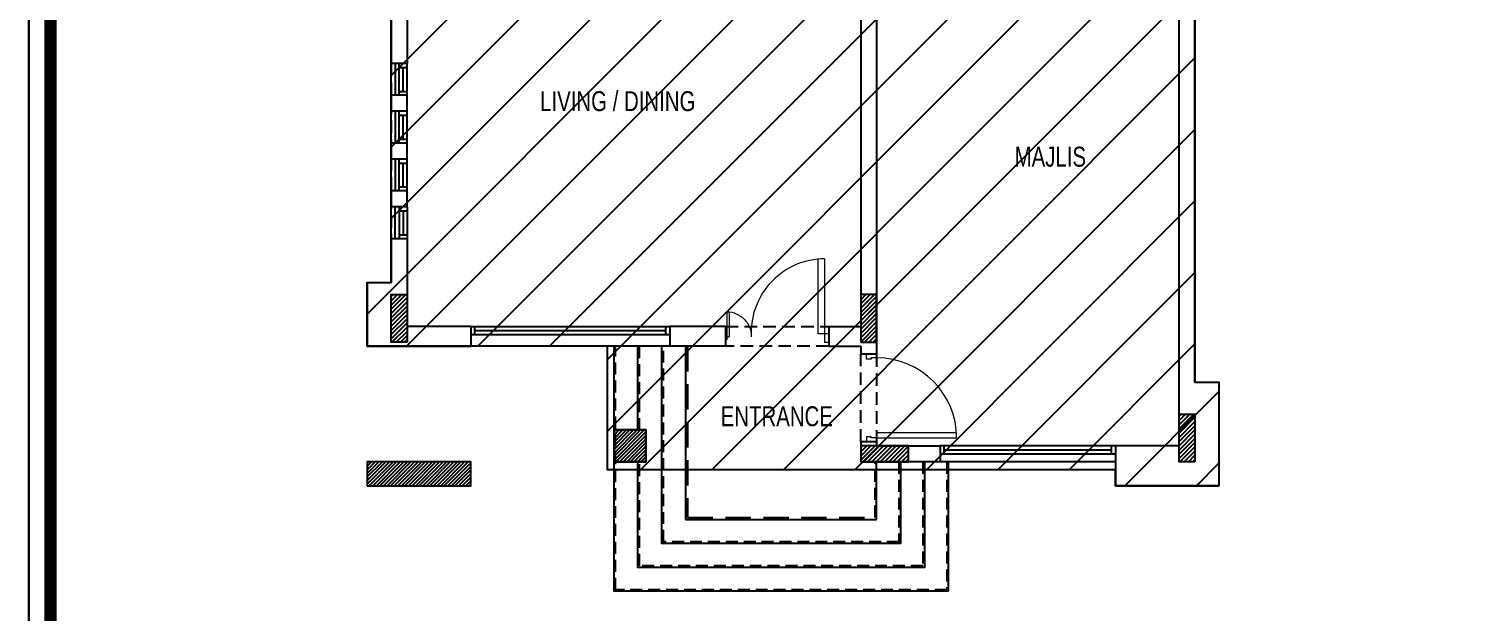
# Model space of a CAD drawing. Header units: centimetres. Extents: x 7997 to 116674, y 1017 to 13844.
# Drawn here: x 7997 to 9807, y 11961 to 12693 of the extents above; entities that cross this region are included whole.
import ezdxf

# ---------------------------------------------------------------- set-up
doc = ezdxf.new("R2010")
doc.units = ezdxf.units.CM
doc.header["$LTSCALE"] = 200
for name, pattern in [('A-106-Typical Floor Plan$0$HIDDEN', [0.375, 0.25, -0.125]), ('DASHED', [0.75, 0.5, -0.25]), ('HIDDEN2', [4.7625, 3.175, -1.5875])]:
    doc.linetypes.add(name, pattern=pattern)
for name, color, linetype in [('Border 100x200', 2, 'Continuous'), ('COL', 1, 'Continuous'), ('DIM', 11, 'Continuous'), ('DORWIN', 4, 'Continuous'), ('STEPS', 7, 'Continuous'), ('WINDOR', 6, 'Continuous'), ('Z-RUBBER', 8, 'Continuous')]:
    doc.layers.add(name, color=color, linetype=linetype)
for name, color, linetype, lineweight in [('FIXTURE', 6, 'Continuous', 13), ('HA', 251, 'Continuous', 0), ('HAT', 8, 'Continuous', 9), ('TEXT', 6, 'Continuous', 18), ('WALL', 3, 'Continuous', 25)]:
    doc.layers.add(name, color=color, linetype=linetype, lineweight=lineweight)
doc.styles.add('style8', font='swisscl.ttf', dxfattribs={"width": 0.8})
pattern_1 = [(45, (-39757.2027, -54636.4848), (-2.65165043, 2.65165043), [])]

# ---------------------------------------------------------------- blocks, each defined once
blk = doc.blocks.new('08-TITLE SHEET-selattin', base_point=(45714.8, -203081.4))
at = {"color": 0}
blk.add_lwpolyline([(51244.8, -203081.4), (45714.8, -203081.4), (45714.8, -206921.4), (51244.8, -206921.4)], close=True, dxfattribs=at)
at = {"color": 0, "linetype": 'ByBlock', "const_width": 17}
blk.add_lwpolyline([(45744.3, -206891.9), (51215.3, -206891.9), (51215.3, -203110.8), (45744.3, -203110.8)], close=True, dxfattribs=at)
at = {"layer": 'HA', "ltscale": 1.2}
blk.add_lwpolyline([(45714.8, -203081.4), (51244.8, -203081.4), (51244.8, -206921.4), (45714.8, -206921.4)], close=True, dxfattribs=at)
blk = doc.blocks.new('D1')
at = {"layer": 'FIXTURE'}
for p, q in [((-11.17, 29.99), (-11.17, -4.5)), ((-8.17, 30.13), (-8.17, -8.5)), ((-6.17, -4.5), (-11.17, -4.5)), ((-6.17, -4.5), (-6.17, -8.5)), ((-6.17, -8.5), (-8.17, -8.5))]:
    blk.add_line(p, q, dxfattribs=at)
blk.add_arc((-8.05, -3.87), 34, 90.19821, 181.05536, dxfattribs=at)
blk = doc.blocks.new('A$C414D25BB')
at = {"layer": 'Z-RUBBER', "ltscale": 0.05}
h = blk.add_hatch(dxfattribs=at)
h.set_pattern_fill('ANSI31', color=256, style=0)
h.set_pattern_definition([(45, (-21734.0303, -7392.24753), (-0.08838834765, 0.08838834765), [])])
h.paths.add_polyline_path([(0.114, 0.062, -5.138733), (0.115, 0.062), (0.115, 0.06), (0.116, 0.06), (0.115, 0.058), (0.116, 0.058), (0.115, 0.056), (0.113, 0.058), (0.114, 0.058), (0.113, 0.06), (0.114, 0.06)])
at = {"layer": 'FIXTURE'}
for p, q in [((0.857, 0.916), (0.857, 0.116)), ((0.907, 0.916), (0.857, 0.916)), ((0.907, 0.116), (0.907, 0.916)), ((0.107, 0.116), (0.072, 0.116)), ((0.072, 0.116), (0.072, 0.016)), ((0.122, 0.016), (0.072, 0.016)), ((0.107, 0.116), (0.107, 0.062)), ((0.119, 0.062), (0.107, 0.062)), ((0.112, 0.062), (0.122, 0.062)), ((0.122, 0.062), (0.122, 0.016)), ((0.857, 0.116), (0.907, 0.116)), ((0.907, 0.062), (0.897, 0.062)), ((0.897, 0.062), (0.897, 0.016)), ((0.897, 0.016), (0.947, 0.016)), ((0.907, 0.116), (0.947, 0.116)), ((0.907, 0.116), (0.907, 0.062)), ((0.947, 0.116), (0.947, 0.016))]:
    blk.add_line(p, q, dxfattribs=at)
blk.add_lwpolyline([(0.905, 0.062), (0.904, 0.062)], dxfattribs=at)
blk.add_arc((0.907, 0.116), 0.8, 90, 180, dxfattribs=at)
blk = doc.blocks.new('05-GF COLUMNS-Essa', base_point=(34188.1, 8657))
at = {"layer": 'COL', "ltscale": 0.05}
h = blk.add_hatch(dxfattribs=at)
h.set_pattern_fill('ANSI31', color=8, scale=30)
h.set_pattern_definition(pattern_1)
h.paths.add_polyline_path([(35208.1, 10172), (35228.1, 10172), (35228.1, 10112), (35208.1, 10112)])
h = blk.add_hatch(dxfattribs=at)
h.set_pattern_fill('ANSI31', color=8, scale=30)
h.set_pattern_definition(pattern_1)
h.paths.add_polyline_path([(34808.1, 10042), (34828.1, 10042), (34828.1, 10102), (34808.1, 10102)])
h = blk.add_hatch(dxfattribs=at)
h.set_pattern_fill('ANSI31', color=8, scale=30, angle=-90)
h.set_pattern_definition([(315, (-30460.432, 84037.2598), (2.65165043, 2.65165043), [])])
h.paths.add_polyline_path([(34238.1, 10062), (34238.1, 10002), (34218.1, 10002), (34218.1, 10062)])
h = blk.add_hatch(dxfattribs=at)
h.set_pattern_fill('ANSI31', color=8, scale=30)
h.set_pattern_definition(pattern_1)
h.paths.add_polyline_path([(35208.1, 9677), (35228.1, 9677), (35228.1, 9737), (35208.1, 9737)])
h = blk.add_hatch(dxfattribs=at)
h.set_pattern_fill('ANSI31', color=8, scale=30)
h.set_pattern_definition(pattern_1)
h.paths.add_polyline_path([(34808.1, 9587), (34828.1, 9587), (34828.1, 9657), (34808.1, 9657)])
h = blk.add_hatch(dxfattribs=at)
h.set_pattern_fill('ANSI31', color=8, scale=30)
h.set_pattern_definition(pattern_1)
h.paths.add_polyline_path([(34238.1, 9587), (34168.1, 9587), (34168.1, 9607), (34238.1, 9607)])
h = blk.add_hatch(dxfattribs=at)
h.set_pattern_fill('ANSI31', color=8, scale=30)
h.set_pattern_definition(pattern_1)
h.paths.add_polyline_path([(34238.1, 9327), (34168.1, 9327), (34168.1, 9347), (34238.1, 9347)])
h = blk.add_hatch(dxfattribs=at)
h.set_pattern_fill('ANSI31', color=8, scale=30)
h.set_pattern_definition([(45, (84403.0126, 12699.296), (-2.65165043, 2.65165043), [])])
h.paths.add_polyline_path([(34678.1, 9327), (34618.1, 9327), (34618.1, 9347), (34678.1, 9347)])
h = blk.add_hatch(dxfattribs=at)
h.set_pattern_fill('ANSI31', color=8, scale=30)
h.set_pattern_definition(pattern_1)
h.paths.add_polyline_path([(34808.1, 9347), (34828.1, 9347), (34828.1, 9277), (34808.1, 9277)])
h = blk.add_hatch(dxfattribs=at)
h.set_pattern_fill('ANSI31', color=8, scale=30)
h.set_pattern_definition(pattern_1)
h.paths.add_polyline_path([(35208.1, 9347), (35228.1, 9347), (35228.1, 9287), (35208.1, 9287)])
h = blk.add_hatch(dxfattribs=at)
h.set_pattern_fill('ANSI31', color=8, scale=30)
h.set_pattern_definition(pattern_1)
h.paths.add_polyline_path([(34238.1, 8837), (34218.1, 8837), (34218.1, 8897), (34238.1, 8897)])
h = blk.add_hatch(dxfattribs=at)
h.set_pattern_fill('ANSI31', color=8, scale=30)
h.set_pattern_definition(pattern_1)
h.paths.add_polyline_path([(34808.1, 8837), (34828.1, 8837), (34828.1, 8897), (34808.1, 8897)])
h = blk.add_hatch(dxfattribs=at)
h.set_pattern_fill('ANSI31', color=8, scale=30)
h.set_pattern_definition(pattern_1)
h.paths.add_polyline_path([(35228.1, 8687), (35208.1, 8687), (35208.1, 8747), (35228.1, 8747)])
h = blk.add_hatch(dxfattribs=at)
h.set_pattern_fill('ANSI31', color=8, scale=30)
h.set_pattern_definition(pattern_1)
h.paths.add_polyline_path([(34808.1, 8707), (34808.1, 8687), (34868.1, 8687), (34868.1, 8707)])
at = {"layer": 'DIM'}
h = blk.add_hatch(dxfattribs=at)
h.set_pattern_fill('ANSI31', color=8)
h.set_pattern_definition([(45, (34498.055, 8687.002), (-2.24506, 2.24506), [])])
h.paths.add_polyline_path([(34498.1, 8687), (34538.1, 8687), (34538.1, 8727), (34498.1, 8727)])
h = blk.add_hatch(dxfattribs=at)
h.set_pattern_fill('ANSI31', color=8)
h.set_pattern_definition([(45, (34188.055, 8657.002), (-2.245064, 2.245064), [])])
h.paths.add_polyline_path([(34188.1, 8657), (34318.1, 8657), (34318.1, 8687), (34188.1, 8687)])
at = {"layer": 'COL'}
for points in [[(35208.1, 10172), (35228.1, 10172), (35228.1, 10112), (35208.1, 10112)], [(34808.1, 10042), (34828.1, 10042), (34828.1, 10102), (34808.1, 10102)], [(34238.1, 10062), (34238.1, 10002), (34218.1, 10002), (34218.1, 10062)], [(35208.1, 9677), (35228.1, 9677), (35228.1, 9737), (35208.1, 9737)], [(34808.1, 9587), (34828.1, 9587), (34828.1, 9657), (34808.1, 9657)], [(34238.1, 9587), (34168.1, 9587), (34168.1, 9607), (34238.1, 9607)], [(34238.1, 9327), (34168.1, 9327), (34168.1, 9347), (34238.1, 9347)], [(34678.1, 9327), (34618.1, 9327), (34618.1, 9347), (34678.1, 9347)], [(34808.1, 9347), (34828.1, 9347), (34828.1, 9277), (34808.1, 9277)], [(35208.1, 9347), (35228.1, 9347), (35228.1, 9287), (35208.1, 9287)], [(34238.1, 8837), (34218.1, 8837), (34218.1, 8897), (34238.1, 8897)], [(34808.1, 8837), (34828.1, 8837), (34828.1, 8897), (34808.1, 8897)], [(35228.1, 8687), (35208.1, 8687), (35208.1, 8747), (35228.1, 8747)], [(34498.1, 8687), (34538.1, 8687), (34538.1, 8727), (34498.1, 8727)], [(34808.1, 8707), (34808.1, 8687), (34868.1, 8687), (34868.1, 8707)], [(34188.1, 8657), (34318.1, 8657), (34318.1, 8687), (34188.1, 8687)]]:
    blk.add_lwpolyline(points, close=True, dxfattribs=at)
blk = doc.blocks.new('02-GROUND FLOOR PLAN-selattin', base_point=(28755.4, 25545.3))
at = {"layer": 'HAT', "linetype": 'DASHED', "ltscale": 0.15}
for p, q in [((27987.4, 24040.3), (27987.4, 24195.3)), ((28625.4, 24040.3), (27987.4, 24040.3))]:
    blk.add_line(p, q, dxfattribs=at)
at = {"layer": 'STEPS', "color": 8, "linetype": 'HIDDEN2', "ltscale": 0.025}
for p, q in [((27715.4, 24550.3), (27715.4, 24330.3)), ((28135.4, 24220.3), (28265.4, 24220.3)), ((28265.4, 24195.3), (28135.4, 24195.3)), ((28305.4, 24075.3), (28305.4, 24185.3)), ((28325.4, 24185.3), (28325.4, 24075.3))]:
    blk.add_line(p, q, dxfattribs=at)
at = {"layer": 'STEPS'}
for p, q in [((28085.4, 24195.3), (28085.4, 23977.8)), ((28325.4, 23977.8), (28325.4, 24050.3)), ((28085.4, 23977.8), (28325.4, 23977.8))]:
    blk.add_line(p, q, dxfattribs=at)
at = {"layer": 'STEPS', "color": 8, "linetype": 'HIDDEN2', "ltscale": 0.05}
for p, q in [((28087.9, 24195.3), (28087.9, 23980.3)), ((28087.9, 23980.3), (28323.4, 23980.3))]:
    blk.add_line(p, q, dxfattribs=at)
at = {"layer": 'STEPS'}
for points in [[(28415.4, 24050.3), (28415.4, 23887.8), (27995.4, 23887.8), (27995.4, 24195.3)], [(28025.4, 24090.3), (28025.4, 24195.3)], [(28355.4, 24050.3), (28355.4, 23947.8), (28055.4, 23947.8), (28055.4, 24195.3)], [(28385.4, 24050.3), (28385.4, 23917.8), (28025.4, 23917.8), (28025.4, 24050.3)]]:
    blk.add_lwpolyline(points, dxfattribs=at)
at = {"layer": 'WALL', "ltscale": 150}
for p, q in [((28725.4, 24150.3), (28725.4, 24800.3)), ((27685.4, 24275.3), (27685.4, 24195.3)), ((28725.4, 24150.3), (28755.4, 24150.3)), ((28755.4, 24150.3), (28755.4, 24020.3)), ((28625.4, 24020.3), (28755.4, 24020.3))]:
    blk.add_line(p, q, dxfattribs=at)
at = {"layer": 'WALL'}
for p, q in [((27715.4, 24690.3), (27715.4, 24550.3)), ((27735.4, 24690.3), (27735.4, 24550.3)), ((28305.4, 24690.3), (28305.4, 24220.3)), ((28325.4, 24690.3), (28325.4, 24185.3)), ((28705.4, 24070.3), (28705.4, 24690.3)), ((27735.4, 24550.3), (27715.4, 24550.3)), ((27735.4, 24510.3), (27715.4, 24510.3)), ((27715.4, 24510.3), (27715.4, 24490.3)), ((27735.4, 24490.3), (27735.4, 24510.3)), ((27735.4, 24490.3), (27715.4, 24490.3)), ((27735.4, 24450.3), (27715.4, 24450.3)), ((27715.4, 24450.3), (27715.4, 24430.3)), ((27735.4, 24430.3), (27735.4, 24450.3)), ((27735.4, 24430.3), (27715.4, 24430.3)), ((27735.4, 24390.3), (27715.4, 24390.3)), ((27715.4, 24390.3), (27715.4, 24370.3)), ((27735.4, 24370.3), (27735.4, 24390.3)), ((27735.4, 24370.3), (27715.4, 24370.3)), ((27715.4, 24330.3), (27715.4, 24275.3)), ((27735.4, 24330.3), (27715.4, 24330.3)), ((27735.4, 24330.3), (27735.4, 24220.3)), ((27685.4, 24275.3), (27715.4, 24275.3)), ((27815.4, 24220.3), (27735.4, 24220.3)), ((27815.4, 24220.3), (27815.4, 24195.3)), ((28135.4, 24220.3), (28065.4, 24220.3)), ((28065.4, 24220.3), (28065.4, 24195.3)), ((28135.4, 24220.3), (28135.4, 24195.3)), ((28265.4, 24220.3), (28305.4, 24220.3)), ((28265.4, 24220.3), (28265.4, 24195.3)), ((27685.4, 24195.3), (27815.4, 24195.3)), ((28135.4, 24195.3), (28065.4, 24195.3)), ((28265.4, 24195.3), (28305.4, 24195.3)), ((28305.4, 24195.3), (28305.4, 24185.3)), ((28325.4, 24185.3), (28305.4, 24185.3)), ((28305.4, 24075.3), (28305.4, 24050.3)), ((28325.4, 24075.3), (28305.4, 24075.3)), ((28325.4, 24075.3), (28325.4, 24070.3)), ((28325.4, 24070.3), (28405.4, 24070.3)), ((28405.4, 24070.3), (28405.4, 24050.3)), ((28625.4, 24070.3), (28625.4, 24020.3)), ((28705.4, 24070.3), (28625.4, 24070.3)), ((28405.4, 24050.3), (28305.4, 24050.3))]:
    blk.add_line(p, q, dxfattribs=at)
at = {"layer": 'WALL', "color": 8, "linetype": 'A-106-Typical Floor Plan$0$HIDDEN', "ltscale": 0.3}
blk.add_line((28323.4, 23980.3), (28323.4, 24050.3), dxfattribs=at)
for points in [[(28413.4, 24050.3), (28413.4, 23889.8), (27997.4, 23889.8), (27997.4, 24195.3)], [(28027.4, 24090.3), (28027.4, 24195.3)], [(28353.4, 24050.3), (28353.4, 23949.8), (28057.4, 23949.8), (28057.4, 24195.3)], [(28383.4, 24050.3), (28383.4, 23919.8), (28027.4, 23919.8), (28027.4, 24050.3)]]:
    blk.add_lwpolyline(points, dxfattribs=at)
at = {"layer": 'WALL'}
blk.add_lwpolyline([(28035.4, 24050.3), (27995.4, 24050.3), (27995.4, 24090.3), (28035.4, 24090.3)], close=True, dxfattribs=at)
at = {"layer": 'WINDOR'}
for p, q in [((27720.4, 24550.3), (27720.4, 24510.3)), ((27725.4, 24510.3), (27725.4, 24550.3)), ((27725.4, 24545.3), (27735.4, 24545.3)), ((27730.4, 24515.3), (27730.4, 24545.3)), ((27735.4, 24510.3), (27735.4, 24550.3)), ((27735.4, 24510.3), (27735.4, 24550.3)), ((27725.4, 24515.3), (27735.4, 24515.3)), ((27720.4, 24490.3), (27720.4, 24450.3)), ((27725.4, 24450.3), (27725.4, 24490.3)), ((27735.4, 24450.3), (27735.4, 24490.3)), ((27735.4, 24450.3), (27735.4, 24490.3)), ((27725.4, 24485.3), (27735.4, 24485.3)), ((27730.4, 24455.3), (27730.4, 24485.3)), ((27725.4, 24455.3), (27735.4, 24455.3)), ((27720.4, 24430.3), (27720.4, 24390.3)), ((27725.4, 24390.3), (27725.4, 24430.3)), ((27725.4, 24425.3), (27735.4, 24425.3)), ((27730.4, 24395.3), (27730.4, 24425.3)), ((27735.4, 24390.3), (27735.4, 24430.3)), ((27735.4, 24390.3), (27735.4, 24430.3)), ((27725.4, 24395.3), (27735.4, 24395.3)), ((27720.4, 24330.3), (27720.4, 24370.3)), ((27725.4, 24370.3), (27725.4, 24330.3)), ((27725.4, 24365.3), (27735.4, 24365.3)), ((27730.4, 24365.3), (27730.4, 24335.3)), ((27735.4, 24370.3), (27735.4, 24330.3)), ((27735.4, 24370.3), (27735.4, 24330.3)), ((27725.4, 24335.3), (27735.4, 24335.3)), ((27815.4, 24220.3), (28065.4, 24220.3)), ((27820.4, 24210.3), (27820.4, 24220.3)), ((28060.4, 24210.3), (28060.4, 24220.3)), ((27815.4, 24210.3), (28065.4, 24210.3)), ((27820.4, 24215.3), (28060.4, 24215.3)), ((28065.4, 24195.3), (27815.4, 24195.3)), ((28625.4, 24070.3), (28405.4, 24070.3)), ((28405.4, 24060.3), (28625.4, 24060.3)), ((28410.4, 24060.3), (28410.4, 24070.3)), ((28410.4, 24065.3), (28620.4, 24065.3)), ((28620.4, 24060.3), (28620.4, 24070.3)), ((28625.4, 24050.3), (28405.4, 24050.3))]:
    blk.add_line(p, q, dxfattribs=at)
at = {"color": 6, "ltscale": 2}
blk.add_blockref('05-GF COLUMNS-Essa', (27685.4, 24020.3), dxfattribs=at)
at = {"layer": 'DORWIN'}
for p, xscale, yscale, zscale in [((28282.1, 24223.1), 2.720354094101387, 2.720354094101387, 2.720354094101387), ((28129.8, 24211.3), -0.9067847064499407, 0.9067847064499407, 0.9067847064499407)]:
    blk.add_blockref('D1', p, dxfattribs=dict(at, xscale=xscale, yscale=yscale, zscale=zscale))
at = {"layer": 'WALL', "color": 0, "xscale": 125.7142855977901, "yscale": 125.7142855977901, "zscale": 125.7142855977901, "rotation": 270}
blk.add_blockref('A$C414D25BB', (28310.8, 24194.4), dxfattribs=at)
at = {"layer": 'TEXT', "style": 'style8'}
for s, p in [('LIVING / DINING', (27902.6, 24490.5)), ('MAJLIS', (28498.8, 24420.8)), ('ENTRANCE', (28129.5, 24095))]:
    blk.add_text(s, height=25, dxfattribs=at).set_placement(p)

msp = doc.modelspace()

# ---------------------------------------------------------------- block references
at = {"layer": 'DIM', "linetype": 'Continuous'}
msp.add_blockref('02-GROUND FLOOR PLAN-selattin', (9492.1793, 13644.7907), dxfattribs=at)

# ---------------------------------------------------------------- next in the draw order: hatches: boundary and pattern name
at = {"layer": 'Border 100x200', "ltscale": 150}
h = msp.add_hatch(dxfattribs=at)
h.set_pattern_fill('ANSI31', color=8, scale=20)
h.set_pattern_definition([(45, (-141.44, 0), (-44.90128, 44.90128), [])])
h.paths.add_polyline_path([(9362.1793, 13664.7907), (9492.1793, 13664.7907), (9492.1793, 13534.7907), (9462.1793, 13534.7907), (9462.1793, 12249.7907), (9492.1793, 12249.7907), (9492.1793, 12119.7907), (9362.1793, 12119.7907), (9362.1793, 12139.7907), (8724.1793, 12139.7907), (8724.1793, 12294.7907), (8422.1793, 12294.7907), (8422.1793, 12374.7907), (8452.1793, 12374.7907), (8452.1793, 12789.7907), (8392.1793, 12789.7907), (8392.1793, 12879.7907), (8392.1793, 12979.7907), (8392.1793, 13069.7907), (8452.1793, 13069.7907), (8452.1793, 13474.7907), (8422.1793, 13474.7907), (8422.1793, 13554.7907), (8552.1793, 13554.7907), (8552.1793, 13524.7907), (9042.1793, 13524.7907), (9042.1793, 13634.7907), (9362.1793, 13634.7907)])

# ---------------------------------------------------------------- next in the draw order: linework, layer by layer
at = {"linetype": 'Continuous'}
msp.add_lwpolyline([(7996.8733, 13844.0841), (13119.0358, 13844.0841), (13119.0358, 10287.2841), (7996.8733, 10287.2841)], close=True, dxfattribs=at)
at = {"layer": 'Border 100x200', "color": 8, "ltscale": 150}
msp.add_lwpolyline([(9462.1793, 13534.7907), (9462.1793, 12249.7907), (9492.1793, 12249.7907), (9492.1793, 12119.7907), (9362.1793, 12119.7907), (9362.1793, 12139.7907), (8724.1793, 12139.7907), (8724.1793, 12294.7907), (8422.1793, 12294.7907), (8422.1793, 12374.7907), (8452.1793, 12374.7907), (8452.1793, 12789.7907)], dxfattribs=at)

# ---------------------------------------------------------------- next in the draw order: block references
at = {"layer": 'DIM', "color": 0, "linetype": 'Continuous', "xscale": 0.9262499999999997, "yscale": 0.9262499999999997, "zscale": 0.9262499999999997}
msp.add_blockref('08-TITLE SHEET-selattin', (7996.8733, 13844.0841), dxfattribs=at)

doc.saveas('drawing.dxf')
